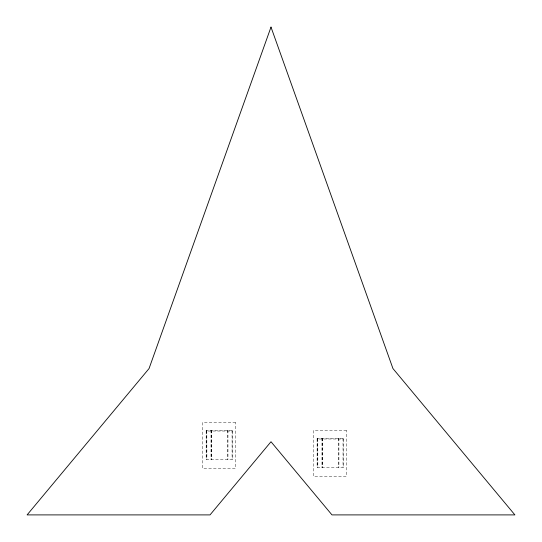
<?xml version="1.0" encoding="UTF-8"?>
<svg xmlns="http://www.w3.org/2000/svg" width="542" height="542" viewBox="0 0 542 542"><rect width="100%" height="100%" fill="white"/><g stroke="black" fill="none" stroke-linecap="round" stroke-linejoin="round"><path stroke-width="0.41" stroke-dasharray="2.71 2.03" d="M206.163 431.032L206.177 430.273L232.796 430.273L232.809 459.541L206.163 459.541L206.163 431.032L232.809 431.032M206.814 430.273L206.888 459.541M317.117 439L317.124 438.241L343.75 438.241L343.763 467.509L317.117 467.509L317.117 439L343.763 439M317.768 438.241L317.842 467.509M343.025 438.241L343.032 467.509M232.071 430.273L232.084 459.541M338.913 438.241L338.913 467.509M338.33 438.241L338.33 467.509M322.632 438.241L322.632 467.509M322.544 438.241L322.544 467.509M321.968 438.241L321.968 467.509M317.754 439L317.754 467.509M227.958 430.273L227.958 459.541M227.376 430.273L227.376 459.541M211.678 430.273L211.678 459.541M211.597 430.273L211.597 459.541M211.014 430.273L211.014 459.541M206.8 431.032L206.8 459.541M235.594 422.489L202.423 422.489L202.423 468.342L235.594 468.342L235.594 422.489M346.548 430.456L313.378 430.456L313.378 476.31L346.548 476.31L346.548 430.456"/><path stroke-width="0.81" d="M271 27.1L149.05 368.56L27.1 514.9L210.025 514.9L271 441.73L331.975 514.9L514.9 514.9L392.95 368.56L271 27.1"/></g></svg>
